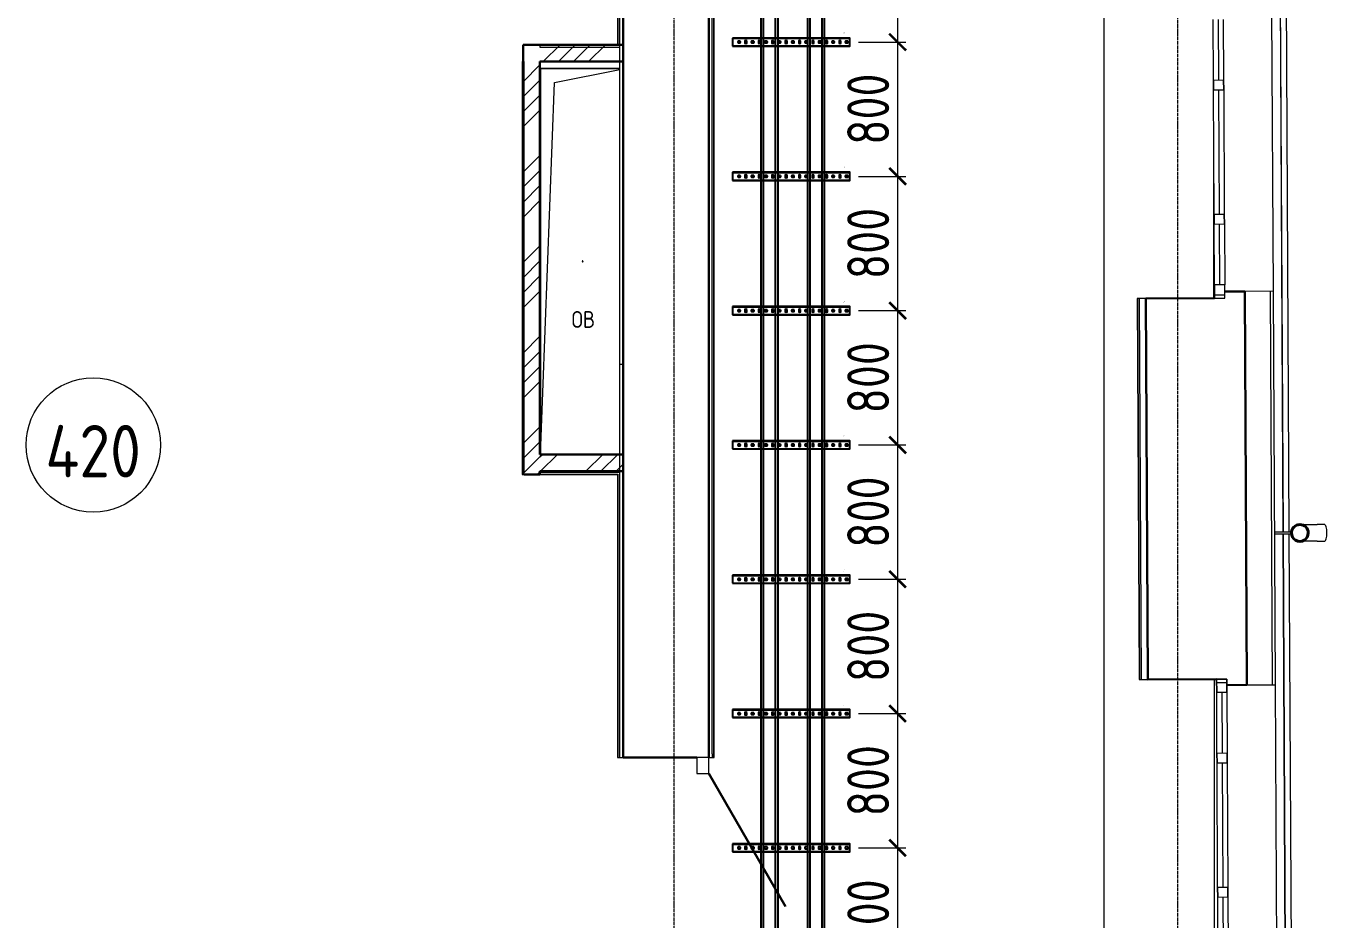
# Model space of a CAD drawing. Header units: millimetres. Extents: x -42533 to 645315, y 3457 to 82611.
# Drawn here: x 412741 to 420488, y 52585 to 57912 of the extents above; entities that cross this region are included whole.
import ezdxf
from ezdxf.enums import TextEntityAlignment as Align

# ---------------------------------------------------------------- set-up
doc = ezdxf.new("R2018")
doc.units = ezdxf.units.MM
doc.linetypes.add('ADSK_Линия сетки', pattern=[25, 20, -2.5, 0, -2.5])
for name, color, linetype in [('00_00_потолок_Панели из стали', 7, 'Continuous'), ('ЭОМ_Лотки авар.', 1, 'Continuous'), ('ЭОМ_Лотки рабочие', 5, 'Continuous')]:
    doc.layers.add(name, color=color, linetype=linetype)
for name, color, linetype, lineweight in [('_ Окна', 7, 'Continuous', 9), ('Аннотация', 7, 'Continuous', 18), ('Двери', 7, 'Continuous', 9), ('Обобщенные модели', 7, 'Continuous', 18), ('Окна', 7, 'Continuous', 9), ('Оси', 253, 'Continuous', 9), ('Перекрытие', 7, 'Continuous', 18), ('Стены наружные', 7, 'Continuous', 18), ('Стены несущие', 7, 'Continuous', 30), ('Стены отделка', 7, 'Continuous', 30), ('Стены штриховка', 7, 'Continuous', 9), ('ШТРИХОВКА', 252, 'Continuous', 15)]:
    doc.layers.add(name, color=color, linetype=linetype, lineweight=lineweight)
doc.layers.add('Линии', color=7, linetype='Continuous', lineweight=9, true_color=0x00a600)
doc.styles.add('GOST Common', font='GOST_Common.ttf', dxfattribs={"width": 0.9, "height": 350})
doc.styles.add('GOST Common_4', font='GOST_Common.ttf', dxfattribs={"width": 0.9, "height": 200})
doc.styles.get("Standard").update_dxf_attribs({"font": 'arial.ttf'})
doc.styles.add('М2', font='isocpeur.ttf', dxfattribs={"width": 0.8})
doc.dimstyles.new('М2-100', dxfattribs={"dimtxt": 250, "dimasz": 100, "dimexe": 50, "dimexo": 50, "dimgap": 50, "dimtad": 1, "dimdec": 0, "dimzin": 1, "dimtxsty": 'М2', "dimblk": 'ARCHTICK', "dimcen": 2.5, "dimdle": 50, "dimclre": 256, "dimclrt": 256, "dimadec": 0, "dimazin": 0, "dimtfac": 1, "dimtdec": 0, "dimtix": 1, "dimtmove": 1, "dimatfit": 3, "dimldrblk": 'NONE', "dimfxl": 1, "dimtolj": 1, "dimlwd": 9, "dimlwe": 9, "dimarcsym": 1})
pattern_1 = [(45, (591.94, 243.9), (-269.4077, 269.4077), []), (45, (681.74, 243.9), (-269.4077, 269.4077), []), (45, (771.54, 243.9), (-269.4077, 269.4077), []), (45, (861.35, 243.9), (-269.4077, 269.4077), [])]

# ---------------------------------------------------------------- blocks, each defined once
blk = doc.blocks.new('План 4 этажа')
at = {"layer": 'Стены штриховка', "lineweight": 9}
h = blk.add_hatch(dxfattribs=at)
h.set_pattern_fill('ANSI34', color=8, scale=20)
h.set_pattern_definition(pattern_1)
h.paths.add_polyline_path([(-293.061, 31384.283), (181.939, 31384.283), (181.939, 31469.283), (172.822, 31478.4), (181.939, 31480.242), (181.939, 31484.283), (-393.061, 31484.283), (-393.061, 31384.283), (-387.061, 31384.283)])
h = blk.add_hatch(dxfattribs=at)
h.set_pattern_fill('ANSI34', color=8, scale=20)
h.set_pattern_definition(pattern_1)
h.paths.add_polyline_path([(-387.061, 28923.22), (-293.061, 28923.22), (-293.061, 31384.283), (-393.061, 31384.283), (-393.061, 28935.22), (-387.061, 28941.729), (-387.061, 28925.22)])
h = blk.add_hatch(dxfattribs=at)
h.set_pattern_fill('ANSI34', color=8, scale=20)
h.set_pattern_definition(pattern_1)
h.paths.add_polyline_path([(201.939, 28943.699), (201.939, 29043.699), (-293.061, 29043.699), (-293.061, 28943.699), (86.658, 28943.699)])
at = {"layer": '_ Окна', "color": 8}
for p, q in [((3746.42, 31634.419), (3748.25, 31274.424)), ((3748.555, 31214.424), (3752.316, 30474.434)), ((3752.621, 30414.435), (3754.451, 30054.439)), ((3724.756, 29994.288), (3784.756, 29994.593)), ((3736.498, 27684.312), (3796.497, 27684.617)), ((3766.802, 27624.466), (3768.632, 27264.47)), ((3768.937, 27204.471), (3772.698, 26464.481)), ((3773.003, 26404.481), (3774.833, 26044.486))]:
    blk.add_line(p, q, dxfattribs=at)
at = {"layer": '_ Окна', "color": 8, "lineweight": 18}
for p, q in [((3718.25, 31274.271), (3778.25, 31274.576)), ((3718.555, 31214.272), (3718.25, 31274.271)), ((3778.25, 31274.576), (3778.555, 31214.577)), ((3778.555, 31214.577), (3718.555, 31214.272)), ((3722.317, 30474.282), (3782.316, 30474.587)), ((3722.622, 30414.282), (3722.317, 30474.282)), ((3782.316, 30474.587), (3782.621, 30414.587)), ((3782.621, 30414.587), (3722.622, 30414.282)), ((3784.451, 30054.592), (3724.451, 30054.287)), ((3724.451, 30054.287), (3724.858, 29974.288)), ((3784.857, 29974.593), (3784.451, 30054.592)), ((3724.858, 29974.288), (3784.857, 29974.593)), ((3736.396, 27704.312), (3796.395, 27704.617)), ((3736.803, 27624.313), (3736.396, 27704.312)), ((3796.395, 27704.617), (3796.802, 27624.618)), ((3796.802, 27624.618), (3736.803, 27624.313)), ((3738.632, 27264.318), (3798.632, 27264.623)), ((3738.937, 27204.319), (3738.632, 27264.318)), ((3798.937, 27204.624), (3738.937, 27204.319)), ((3798.632, 27264.623), (3798.937, 27204.624)), ((3742.699, 26464.328), (3802.698, 26464.633)), ((3743.004, 26404.329), (3742.699, 26464.328)), ((3802.698, 26464.633), (3803.003, 26404.634)), ((3803.003, 26404.634), (3743.004, 26404.329))]:
    blk.add_line(p, q, dxfattribs=at)
at = {"layer": 'Двери', "color": 8}
for p, q in [((711.939, 27237.902), (641.939, 27237.902)), ((641.939, 27237.902), (641.939, 27142.902)), ((711.939, 27142.902), (711.939, 27237.902)), ((641.939, 27142.902), (711.939, 27142.902))]:
    blk.add_line(p, q, dxfattribs=at)
at = {"layer": 'Двери', "color": 8, "lineweight": 30}
blk.add_line((711.939, 27142.902), (1169.439, 26350.489), dxfattribs=at)
at = {"layer": 'Линии', "color": 8}
blk.add_circle((-2952.995, 29099.783), 400, dxfattribs=at)
at = {"layer": 'Обобщенные модели', "color": 8}
for p, q in [((-288.495, 29043.699), (-288.495, 31343.699)), ((-288.495, 31343.699), (181.939, 31343.699)), ((181.939, 31343.699), (-288.495, 31343.699)), ((-288.495, 31343.699), (-288.495, 29043.699)), ((-205.162, 31260.365), (181.939, 31337.785)), ((-288.495, 29043.699), (-205.162, 31260.365)), ((4377.869, 28626.333), (4335.366, 28626.117)), ((4181.09, 28580.332), (4081.95, 28579.828)), ((4082.001, 28569.828), (4181.141, 28570.332)), ((4335.874, 28526.118), (4378.378, 28526.334))]:
    blk.add_line(p, q, dxfattribs=at)
at = {"layer": 'Обобщенные модели', "color": 8, "flags": 128}
for points in [[(4244.736, 28625.656), (4246.007, 28625.663), (4248.67, 28625.676), (4251.547, 28625.691), (4254.631, 28625.706), (4257.919, 28625.723), (4261.405, 28625.741), (4265.083, 28625.76), (4268.948, 28625.779), (4272.994, 28625.8), (4277.213, 28625.821), (4281.6, 28625.843), (4286.146, 28625.867), (4290.846, 28625.89), (4295.691, 28625.915), (4300.673, 28625.94), (4305.786, 28625.966), (4311.019, 28625.993), (4316.366, 28626.02), (4321.818, 28626.048), (4327.365, 28626.076), (4332.999, 28626.105), (4335.366, 28626.117)], [(4335.874, 28526.118), (4330.206, 28526.089), (4324.622, 28526.061), (4319.13, 28526.033), (4313.738, 28526.006), (4308.457, 28525.979), (4303.293, 28525.952), (4298.255, 28525.927), (4293.352, 28525.902), (4288.591, 28525.878), (4283.98, 28525.854), (4279.526, 28525.832), (4275.236, 28525.81), (4271.118, 28525.789), (4267.177, 28525.769), (4263.42, 28525.75), (4259.853, 28525.732), (4256.483, 28525.715), (4253.313, 28525.698), (4250.349, 28525.683), (4247.597, 28525.669), (4245.245, 28525.657)]]:
    blk.add_lwpolyline(points, dxfattribs=at)
at = {"layer": 'Обобщенные модели', "color": 8}
for centre, radius, start, end in [((-38.495, 30193.699), 2.5, 0, 180), ((-38.495, 30193.699), 2.5, 180, 0), ((-38.495, 30193.699), 2.5, 60, 165), ((-38.495, 30193.699), 2.5, 195, 270), ((-38.495, 30193.699), 2.5, 300, 0), ((4231.974, 28575.591), 52, 0.2912255, 180.2912255), ((4231.974, 28575.591), 52, 180.2912255, 0.2912255)]:
    blk.add_arc(centre, radius, start, end, dxfattribs=at)
at = {"layer": 'Обобщенные модели', "color": 8, "lineweight": 40}
for start, end in [(0.2912255, 180.2912255), (180.2912255, 0.2912255)]:
    blk.add_arc((4231.974, 28575.591), 50, start, end, dxfattribs=at)
at = {"layer": 'Обобщенные модели', "color": 8}
for start_param, end_param in [(4.71238898, 6.28318531), (3.14159265, 4.71238898)]:
    blk.add_ellipse((4378.124, 28576.333), major_axis=(-0.254, 49.999), ratio=0.30901699, start_param=start_param, end_param=end_param, dxfattribs=at)
at = {"layer": 'Окна', "color": 8}
for p, q in [((3718.25, 31274.271), (3716.42, 31634.267)), ((3776.42, 31634.572), (3778.25, 31274.576)), ((3718.25, 31274.271), (3718.555, 31214.272)), ((3778.555, 31214.577), (3778.25, 31274.576)), ((3722.317, 30474.282), (3718.555, 31214.272)), ((3778.555, 31214.577), (3782.316, 30474.587)), ((3722.317, 30474.282), (3722.622, 30414.282)), ((3782.621, 30414.587), (3782.316, 30474.587)), ((3724.451, 30054.287), (3722.622, 30414.282)), ((3782.621, 30414.587), (3784.451, 30054.592)), ((3724.451, 30054.287), (3724.858, 29974.288)), ((3784.857, 29974.593), (3784.451, 30054.592)), ((3724.858, 29974.288), (3784.857, 29974.593)), ((3796.395, 27704.617), (3736.396, 27704.312)), ((3736.396, 27704.312), (3736.803, 27624.313)), ((3796.802, 27624.618), (3796.395, 27704.617)), ((3738.632, 27264.318), (3736.803, 27624.313)), ((3796.802, 27624.618), (3798.632, 27264.623)), ((3738.632, 27264.318), (3738.937, 27204.319)), ((3742.699, 26464.328), (3738.937, 27204.319)), ((3798.937, 27204.624), (3798.632, 27264.623)), ((3798.937, 27204.624), (3802.698, 26464.633)), ((3742.699, 26464.328), (3743.004, 26404.329)), ((3803.003, 26404.634), (3802.698, 26464.633)), ((3744.834, 26044.334), (3743.004, 26404.329)), ((3803.003, 26404.634), (3804.833, 26044.639))]:
    blk.add_line(p, q, dxfattribs=at)
at = {"layer": 'Оси', "color": 8, "linetype": 'ADSK_Линия сетки'}
for p, q in [((506.505, -3353.101), (506.505, 43685.833)), ((3506.505, -3353.101), (3506.505, 43685.833))]:
    blk.add_line(p, q, dxfattribs=at)
at = {"layer": 'Перекрытие', "color": 8}
for p, q in [((3064.702, 35984.849), (3064.702, 20773.605)), ((3720.778, 29974.267), (3720.778, 30777.038)), ((3280.778, 29972.031), (3280.778, 29974.165)), ((3280.778, 29974.165), (3700.636, 29974.165)), ((3723.131, 27703.58), (3592.278, 27703.58)), ((3723.131, 25964.222), (3723.131, 27703.58))]:
    blk.add_line(p, q, dxfattribs=at)
at = {"layer": 'Стены наружные', "color": 8}
for p, q in [((4057.004, 43324.886), (4131.952, 28579.733)), ((4132.15, 28579.735), (4057.592, 43324.887)), ((4092.592, 43324.94), (4167.149, 28580.038)), ((4074.65, 30016.066), (4066.213, 31676.045)), ((4131.999, 28570.431), (4170.343, 21026.681)), ((4170.111, 21072.257), (4132.197, 28570.431)), ((4167.197, 28570.484), (4205.11, 21072.434)), ((4095.032, 26006.113), (4086.569, 27671.092))]:
    blk.add_line(p, q, dxfattribs=at)
at = {"layer": 'Стены несущие', "color": 8}
for p, q in [((201.939, 27237.902), (201.939, 36730.717)), ((711.939, 27237.902), (711.939, 36726.239)), ((201.939, 31484.283), (-393.061, 31484.283)), ((-393.061, 31484.283), (-393.061, 28935.22)), ((-393.061, 31384.283), (-387.061, 31384.283)), ((-293.061, 31384.283), (201.939, 31384.283)), ((-293.061, 29043.699), (-293.061, 31384.283)), ((3904.652, 30015.202), (3784.654, 30014.592)), ((3916.572, 27670.228), (3904.652, 30015.202)), ((3724.858, 29974.288), (3314.863, 29972.204)), ((3314.863, 29972.204), (3326.401, 27702.228)), ((201.939, 29043.699), (-293.061, 29043.699)), ((-393.061, 28935.22), (-387.061, 28935.22)), ((-387.061, 28923.22), (-293.061, 28923.22)), ((-293.061, 28923.22), (-293.061, 28943.699)), ((-293.061, 28943.699), (201.939, 28943.699)), ((3326.401, 27702.228), (3736.396, 27704.312)), ((3796.573, 27669.618), (3916.572, 27670.228)), ((201.939, 27237.902), (641.939, 27237.902))]:
    blk.add_line(p, q, dxfattribs=at)
at = {"layer": 'Стены отделка', "color": 8, "lineweight": 9}
for p, q in [((169.939, 36679.644), (169.939, 31481.283)), ((181.939, 28923.22), (181.939, 36679.644)), ((743.939, 27237.902), (743.939, 36673.956)), ((169.939, 31481.283), (-293.061, 31481.283)), ((-293.061, 31481.283), (-293.061, 31469.283)), ((-293.061, 31469.283), (181.939, 31469.283)), ((-393.061, 31384.283), (-399.061, 31384.283)), ((-399.061, 31384.283), (-399.061, 28925.22)), ((-387.061, 28935.22), (-387.061, 31384.283)), ((4074.65, 30016.066), (3904.652, 30015.202)), ((4086.569, 27671.092), (4074.65, 30016.066)), ((3314.863, 29972.204), (3262.864, 29971.94)), ((3262.864, 29971.94), (3274.402, 27701.964)), ((201.939, 29578.902), (181.939, 29578.902)), ((-397.061, 28923.22), (-387.061, 28923.22)), ((181.939, 28935.22), (-293.061, 28935.22)), ((-293.061, 28923.22), (169.939, 28923.22)), ((169.939, 28923.22), (169.939, 27237.902)), ((3274.402, 27701.964), (3326.401, 27702.228)), ((3916.572, 27670.228), (4086.569, 27671.092)), ((169.939, 27237.902), (201.939, 27237.902)), ((181.939, 27237.902), (181.939, 27258.902)), ((711.939, 27237.902), (743.939, 27237.902)), ((731.939, 27258.902), (731.939, 27237.902))]:
    blk.add_line(p, q, dxfattribs=at)
at = {"layer": 'Стены штриховка', "color": 8}
for p, q in [((171.939, 36679.644), (171.939, 31479.283)), ((731.939, 27258.902), (731.939, 36674.061)), ((741.939, 27237.902), (741.939, 36675.973)), ((171.939, 31479.283), (-293.061, 31479.283)), ((-397.061, 31384.283), (-397.061, 28923.22)), ((4054.65, 30015.965), (4066.57, 27670.99)), ((3264.864, 29971.95), (3276.402, 27701.974)), ((3274.864, 29972.001), (3286.402, 27702.025)), ((-399.061, 28925.22), (-399.061, 28923.22)), ((-387.061, 28925.22), (-399.061, 28925.22)), ((-399.061, 28923.22), (-397.061, 28923.22)), ((-293.061, 28925.22), (171.939, 28925.22)), ((171.939, 28925.22), (171.939, 27237.902)), ((181.939, 27258.902), (181.939, 28923.22))]:
    blk.add_line(p, q, dxfattribs=at)
at = {"layer": 'Аннотация', "color": 8, "lineweight": 9, "line_spacing_factor": 1.022766}
for s, insert, char_height, width, attachment_point, style in [('\\pxt3.6,7.2,10.8,14.4,18,21.6,25.2,28.8,32.4,36,39.6,43.2,46.8,50.4,54,57.6,61.2,64.8,68.4,72,75.6,79.2,82.8,86.4,90,93.6,97.2,100.8,104.4,108,111.6,115.2;{ОВ}', (-104.243, 29897.577), 100, 156.348, 1, 'GOST Common_4'), ('420', (-2952.995, 29062.835), 312.5, 520.21112, 5, 'GOST Common')]:
    blk.add_mtext(s, dxfattribs=dict(at, insert=insert, char_height=char_height, width=width, attachment_point=attachment_point, style=style))
blk = doc.blocks.new('*U1173')
at = {"color": 0, "linetype": 'Continuous', "lineweight": 25}
for p, q in [((-35.8, -16993.8), (-35.8, -5)), ((35.8, -16993.8), (35.8, -5))]:
    blk.add_line(p, q, dxfattribs=at)
blk.add_lwpolyline([(50.8, -16993.8), (50.8, 0), (-50.8, 0), (-50.8, -16993.8)], close=True, dxfattribs=at)
at = {"color": 0, "flags": 9}
for tag, p in [('АРТИКУЛ', (-59.7, -11.8)), ('НАИМЕНОВАНИЕ', (-59.1, -7)), ('ПРИМЕЧАНИЕ', (-58.8, -17.3))]:
    blk.add_attdef(tag, text='', height=2.5, dxfattribs=at).set_placement(p, align=Align.TOP_LEFT)
at = {"color": 0, "lineweight": 30, "flags": 104}
for tag, p in [('ВЫСОТА', (-59.6, -20.9)), ('ДЛИНА', (-59.5, -36.1)), ('ТОЛЩИНА', (-59, -31)), ('ШИРИНА', (-58.9, -25.1))]:
    blk.add_attdef(tag, text='', height=2.5, dxfattribs=at).set_placement(p, align=Align.TOP_LEFT)
blk = doc.blocks.new('*U1175')
at = {"color": 0, "linetype": 'Continuous', "lineweight": 25}
for p, q in [((-35.8, -16515.1), (-35.8, -5)), ((35.8, -16515.1), (35.8, -5))]:
    blk.add_line(p, q, dxfattribs=at)
blk.add_lwpolyline([(50.8, -16515.1), (50.8, 0), (-50.8, 0), (-50.8, -16515.1)], close=True, dxfattribs=at)
at = {"color": 0, "flags": 9}
for tag, p in [('АРТИКУЛ', (-59.7, -11.8)), ('НАИМЕНОВАНИЕ', (-59.1, -7)), ('ПРИМЕЧАНИЕ', (-58.8, -17.3))]:
    blk.add_attdef(tag, text='', height=2.5, dxfattribs=at).set_placement(p, align=Align.TOP_LEFT)
at = {"color": 0, "lineweight": 30, "flags": 104}
for tag, p in [('ВЫСОТА', (-59.6, -20.9)), ('ДЛИНА', (-59.5, -36.1)), ('ТОЛЩИНА', (-59, -31)), ('ШИРИНА', (-58.9, -25.1))]:
    blk.add_attdef(tag, text='', height=2.5, dxfattribs=at).set_placement(p, align=Align.TOP_LEFT)
blk = doc.blocks.new('*U45')
at = {"color": 0, "linetype": 'ByBlock', "lineweight": -2}
for points in [[(24, -700), (24, 0), (-24, 0), (-24, -700)], [(-22.5, -700), (-22.5, 0)], [(22.5, -700), (22.5, 0)], [(-24, -700), (24, -700)]]:
    blk.add_lwpolyline(points, dxfattribs=at)
at = {"color": 254, "transparency": 33554483}
blk.add_lwpolyline([(0, 0.7), (0, -2.2)], dxfattribs=at)
at = {"color": 0, "linetype": 'ByBlock', "lineweight": -2}
for points in [[(-6.7, -54.8, 0.345739), (-6.7, -65.2), (6.7, -65.2, 0.345739), (6.7, -54.8)], [(-5.2, -13.3), (-5.2, -26.7, 0.345739), (5.2, -26.7), (5.2, -13.3, 0.345739)], [(-6.7, -134.8, 0.345739), (-6.7, -145.2), (6.7, -145.2, 0.345739), (6.7, -134.8)], [(-5.2, -93.3), (-5.2, -106.7, 0.345739), (5.2, -106.7), (5.2, -93.3, 0.345739)], [(-6.7, -214.8, 0.345739), (-6.7, -225.2), (6.7, -225.2, 0.345739), (6.7, -214.8)], [(-5.2, -173.3), (-5.2, -186.7, 0.345739), (5.2, -186.7), (5.2, -173.3, 0.345739)], [(-6.7, -294.8, 0.345739), (-6.7, -305.2), (6.7, -305.2, 0.345739), (6.7, -294.8)], [(-5.2, -253.3), (-5.2, -266.7, 0.345739), (5.2, -266.7), (5.2, -253.3, 0.345739)], [(-6.7, -374.8, 0.345739), (-6.7, -385.2), (6.7, -385.2, 0.345739), (6.7, -374.8)], [(-5.2, -333.3), (-5.2, -346.7, 0.345739), (5.2, -346.7), (5.2, -333.3, 0.345739)], [(-6.7, -454.8, 0.345739), (-6.7, -465.2), (6.7, -465.2, 0.345739), (6.7, -454.8)], [(-5.2, -413.3), (-5.2, -426.7, 0.345739), (5.2, -426.7), (5.2, -413.3, 0.345739)], [(-6.7, -534.8, 0.345739), (-6.7, -545.2), (6.7, -545.2, 0.345739), (6.7, -534.8)], [(-5.2, -493.3), (-5.2, -506.7, 0.345739), (5.2, -506.7), (5.2, -493.3, 0.345739)], [(-6.7, -614.8, 0.345739), (-6.7, -625.2), (6.7, -625.2, 0.345739), (6.7, -614.8)], [(-5.2, -573.3), (-5.2, -586.7, 0.345739), (5.2, -586.7), (5.2, -573.3, 0.345739)], [(-5.2, -653.3), (-5.2, -666.7, 0.345739), (5.2, -666.7), (5.2, -653.3, 0.345739)]]:
    blk.add_lwpolyline(points, format="xyb", close=True, dxfattribs=at)
at = {"flags": 9}
for tag, p in [('АРТИКУЛ', (-58.9, -24.5)), ('ПРИМЕЧАНИЕ', (-58.3, -30.8)), ('НАИМЕНОВАНИЕ', (-58.2, -19.4))]:
    blk.add_attdef(tag, p, '', height=2.5, dxfattribs=at)
at = {"lineweight": 30, "flags": 104}
blk.add_attdef('ДЛИНА', text='', height=2.5, dxfattribs=at).set_placement((-57.7, -34.6), align=Align.TOP_LEFT)
blk = doc.blocks.new('_ArchTick')
at = {"color": 0, "linetype": 'ByBlock', "lineweight": 70, "const_width": 0.15}
blk.add_lwpolyline([(-0.5, -0.5), (0.5, 0.5)], dxfattribs=at)
blk = doc.blocks.new('*D1731')
at = {"layer": '00_00_потолок_Панели из стали', "color": 0, "lineweight": 9, "transparency": 16777216}
blk.add_line((417931.1, 58666.5), (417931.1, 57766.3), dxfattribs=at)
at = {"layer": '00_00_потолок_Панели из стали', "lineweight": 9, "transparency": 16777216}
for p, q in [((417775.4, 58616.5), (417981.1, 58616.5)), ((417697.6, 57816.3), (417981.1, 57816.3))]:
    blk.add_line(p, q, dxfattribs=at)
at = {"layer": 'Defpoints', "color": 0, "transparency": 16777216}
for p in [(417725.4, 58616.5), (417647.6, 57816.3), (417931.1, 57816.3)]:
    blk.add_point(p, dxfattribs=at)
at = {"layer": '00_00_потолок_Панели из стали', "color": 0, "lineweight": 9, "transparency": 16777216, "xscale": 100, "yscale": 100, "zscale": 100}
for p, rotation in [((417931.1, 58616.5), 90), ((417931.1, 57816.3), 270)]:
    blk.add_blockref('_ArchTick', p, dxfattribs=dict(at, rotation=rotation))
at = {"layer": '00_00_потолок_Панели из стали', "transparency": 16777216, "insert": (417756.1, 58216.4), "char_height": 250, "attachment_point": 5, "rotation": 90, "style": 'М2'}
blk.add_mtext('\\A1;800', dxfattribs=at)
blk = doc.blocks.new('_None')
blk = doc.blocks.new('*D1732')
at = {"layer": '00_00_потолок_Панели из стали', "lineweight": 9, "transparency": 16777216}
for p, q in [((417775.4, 57816.3), (417981.1, 57816.3)), ((417697.6, 57016.1), (417981.1, 57016.1))]:
    blk.add_line(p, q, dxfattribs=at)
at = {"layer": '00_00_потолок_Панели из стали', "color": 0, "lineweight": 9, "transparency": 16777216}
blk.add_line((417931.1, 57866.3), (417931.1, 56966.1), dxfattribs=at)
at = {"layer": 'Defpoints', "color": 0, "transparency": 16777216}
for p in [(417725.4, 57816.3), (417647.6, 57016.1), (417931.1, 57016.1)]:
    blk.add_point(p, dxfattribs=at)
at = {"layer": '00_00_потолок_Панели из стали', "color": 0, "lineweight": 9, "transparency": 16777216, "xscale": 100, "yscale": 100, "zscale": 100}
for p, rotation in [((417931.1, 57816.3), 90), ((417931.1, 57016.1), 270)]:
    blk.add_blockref('_ArchTick', p, dxfattribs=dict(at, rotation=rotation))
at = {"layer": '00_00_потолок_Панели из стали', "transparency": 16777216, "insert": (417756.1, 57416.2), "char_height": 250, "attachment_point": 5, "rotation": 90, "style": 'М2'}
blk.add_mtext('\\A1;800', dxfattribs=at)
blk = doc.blocks.new('*D1733')
at = {"layer": '00_00_потолок_Панели из стали', "lineweight": 9, "transparency": 16777216}
for p, q in [((417775.4, 57016.1), (417981.1, 57016.1)), ((417697.6, 56215.9), (417981.1, 56215.9))]:
    blk.add_line(p, q, dxfattribs=at)
at = {"layer": '00_00_потолок_Панели из стали', "color": 0, "lineweight": 9, "transparency": 16777216}
blk.add_line((417931.1, 57066.1), (417931.1, 56165.9), dxfattribs=at)
at = {"layer": 'Defpoints', "color": 0, "transparency": 16777216}
for p in [(417725.4, 57016.1), (417647.6, 56215.9), (417931.1, 56215.9)]:
    blk.add_point(p, dxfattribs=at)
at = {"layer": '00_00_потолок_Панели из стали', "color": 0, "lineweight": 9, "transparency": 16777216, "xscale": 100, "yscale": 100, "zscale": 100}
for p, rotation in [((417931.1, 57016.1), 90), ((417931.1, 56215.9), 270)]:
    blk.add_blockref('_ArchTick', p, dxfattribs=dict(at, rotation=rotation))
at = {"layer": '00_00_потолок_Панели из стали', "transparency": 16777216, "insert": (417756.1, 56616), "char_height": 250, "attachment_point": 5, "rotation": 90, "style": 'М2'}
blk.add_mtext('\\A1;800', dxfattribs=at)
blk = doc.blocks.new('*D1734')
at = {"layer": '00_00_потолок_Панели из стали', "color": 0, "lineweight": 9, "transparency": 16777216}
blk.add_line((417931.1, 56265.9), (417931.1, 55365.7), dxfattribs=at)
at = {"layer": '00_00_потолок_Панели из стали', "lineweight": 9, "transparency": 16777216}
for p, q in [((417775.4, 56215.9), (417981.1, 56215.9)), ((417697.6, 55415.7), (417981.1, 55415.7))]:
    blk.add_line(p, q, dxfattribs=at)
at = {"layer": 'Defpoints', "color": 0, "transparency": 16777216}
for p in [(417725.4, 56215.9), (417647.6, 55415.7), (417931.1, 55415.7)]:
    blk.add_point(p, dxfattribs=at)
at = {"layer": '00_00_потолок_Панели из стали', "color": 0, "lineweight": 9, "transparency": 16777216, "xscale": 100, "yscale": 100, "zscale": 100}
for p, rotation in [((417931.1, 56215.9), 90), ((417931.1, 55415.7), 270)]:
    blk.add_blockref('_ArchTick', p, dxfattribs=dict(at, rotation=rotation))
at = {"layer": '00_00_потолок_Панели из стали', "transparency": 16777216, "insert": (417756.1, 55815.8), "char_height": 250, "attachment_point": 5, "rotation": 90, "style": 'М2'}
blk.add_mtext('\\A1;800', dxfattribs=at)
blk = doc.blocks.new('*D1770')
at = {"layer": '00_00_потолок_Панели из стали', "lineweight": 9, "transparency": 16777216}
for p, q in [((417775.4, 55415.7), (417981.1, 55415.7)), ((417697.6, 54615.5), (417981.1, 54615.5))]:
    blk.add_line(p, q, dxfattribs=at)
at = {"layer": '00_00_потолок_Панели из стали', "color": 0, "lineweight": 9, "transparency": 16777216}
blk.add_line((417931.1, 55465.7), (417931.1, 54565.5), dxfattribs=at)
at = {"layer": 'Defpoints', "color": 0, "transparency": 16777216}
for p in [(417725.4, 55415.7), (417647.6, 54615.5), (417931.1, 54615.5)]:
    blk.add_point(p, dxfattribs=at)
at = {"layer": '00_00_потолок_Панели из стали', "color": 0, "lineweight": 9, "transparency": 16777216, "xscale": 100, "yscale": 100, "zscale": 100}
for p, rotation in [((417931.1, 55415.7), 90), ((417931.1, 54615.5), 270)]:
    blk.add_blockref('_ArchTick', p, dxfattribs=dict(at, rotation=rotation))
at = {"layer": '00_00_потолок_Панели из стали', "transparency": 16777216, "insert": (417756.1, 55015.6), "char_height": 250, "attachment_point": 5, "rotation": 90, "style": 'М2'}
blk.add_mtext('\\A1;800', dxfattribs=at)
blk = doc.blocks.new('*D1771')
at = {"layer": '00_00_потолок_Панели из стали', "lineweight": 9, "transparency": 16777216}
for p, q in [((417775.4, 54615.5), (417981.1, 54615.5)), ((417697.6, 53815.3), (417981.1, 53815.3))]:
    blk.add_line(p, q, dxfattribs=at)
at = {"layer": '00_00_потолок_Панели из стали', "color": 0, "lineweight": 9, "transparency": 16777216}
blk.add_line((417931.1, 54665.5), (417931.1, 53765.3), dxfattribs=at)
at = {"layer": 'Defpoints', "color": 0, "transparency": 16777216}
for p in [(417725.4, 54615.5), (417647.6, 53815.3), (417931.1, 53815.3)]:
    blk.add_point(p, dxfattribs=at)
at = {"layer": '00_00_потолок_Панели из стали', "color": 0, "lineweight": 9, "transparency": 16777216, "xscale": 100, "yscale": 100, "zscale": 100}
for p, rotation in [((417931.1, 54615.5), 90), ((417931.1, 53815.3), 270)]:
    blk.add_blockref('_ArchTick', p, dxfattribs=dict(at, rotation=rotation))
at = {"layer": '00_00_потолок_Панели из стали', "transparency": 16777216, "insert": (417756.1, 54215.4), "char_height": 250, "attachment_point": 5, "rotation": 90, "style": 'М2'}
blk.add_mtext('\\A1;800', dxfattribs=at)
blk = doc.blocks.new('*D1772')
at = {"layer": '00_00_потолок_Панели из стали', "color": 0, "lineweight": 9, "transparency": 16777216}
blk.add_line((417931.1, 53865.3), (417931.1, 52965), dxfattribs=at)
at = {"layer": '00_00_потолок_Панели из стали', "lineweight": 9, "transparency": 16777216}
for p, q in [((417698.3, 53815.3), (417981.1, 53815.3)), ((417697.6, 53015), (417981.1, 53015))]:
    blk.add_line(p, q, dxfattribs=at)
at = {"layer": 'Defpoints', "color": 0, "transparency": 16777216}
for p in [(417648.3, 53815.3), (417647.6, 53015), (417931.1, 53015)]:
    blk.add_point(p, dxfattribs=at)
at = {"layer": '00_00_потолок_Панели из стали', "color": 0, "lineweight": 9, "transparency": 16777216, "xscale": 100, "yscale": 100, "zscale": 100}
for p, rotation in [((417931.1, 53815.3), 90), ((417931.1, 53015), 270)]:
    blk.add_blockref('_ArchTick', p, dxfattribs=dict(at, rotation=rotation))
at = {"layer": '00_00_потолок_Панели из стали', "transparency": 16777216, "insert": (417756.1, 53415.1), "char_height": 250, "attachment_point": 5, "rotation": 90, "style": 'М2'}
blk.add_mtext('\\A1;800', dxfattribs=at)
blk = doc.blocks.new('*D1776')
at = {"layer": '00_00_потолок_Панели из стали', "color": 0, "lineweight": 9, "transparency": 16777216}
blk.add_line((417931.1, 53065), (417931.1, 52164.8), dxfattribs=at)
at = {"layer": '00_00_потолок_Панели из стали', "lineweight": 9, "transparency": 16777216}
for p, q in [((417698.3, 53015), (417981.1, 53015)), ((417697.6, 52214.8), (417981.1, 52214.8))]:
    blk.add_line(p, q, dxfattribs=at)
at = {"layer": 'Defpoints', "color": 0, "transparency": 16777216}
for p in [(417648.3, 53015), (417647.6, 52214.8), (417931.1, 52214.8)]:
    blk.add_point(p, dxfattribs=at)
at = {"layer": '00_00_потолок_Панели из стали', "color": 0, "lineweight": 9, "transparency": 16777216, "xscale": 100, "yscale": 100, "zscale": 100}
for p, rotation in [((417931.1, 53015), 90), ((417931.1, 52214.8), 270)]:
    blk.add_blockref('_ArchTick', p, dxfattribs=dict(at, rotation=rotation))
at = {"layer": '00_00_потолок_Панели из стали', "transparency": 16777216, "insert": (417756.1, 52614.9), "char_height": 250, "attachment_point": 5, "rotation": 90, "style": 'М2'}
blk.add_mtext('\\A1;800', dxfattribs=at)

msp = doc.modelspace()

# ---------------------------------------------------------------- block references
at = {"layer": 'ШТРИХОВКА'}
msp.add_blockref('План 4 этажа', (416094.2, 26315.8), dxfattribs=at)
at = {"layer": 'ЭОМ_Лотки авар.', "color": 1}
msp.add_blockref('*U1175', (417445.6, 62973.4), dxfattribs=at)
at = {"layer": 'ЭОМ_Лотки рабочие'}
msp.add_blockref('*U1173', (417168.5, 62973.4), dxfattribs=at)
ref = msp.add_blockref('*U45', (417647.6, 57816.3), dxfattribs=dict(at, rotation=270))
lines = msp.add_mtext('700 мм', dxfattribs={"layer": '0', "insert": (417613, 57874), "char_height": 2.5, "attachment_point": 1, "rotation": 270})
ref.add_attrib('ДЛИНА', '', (417613, 57874), dxfattribs={"flags": 2}).embed_mtext(lines)
ref = msp.add_blockref('*U45', (417647.6, 57016.1), dxfattribs=dict(at, rotation=270))
lines = msp.add_mtext('700 мм', dxfattribs={"layer": '0', "insert": (417613, 57073.8), "char_height": 2.5, "attachment_point": 1, "rotation": 270})
ref.add_attrib('ДЛИНА', '', (417613, 57073.8), dxfattribs={"flags": 2}).embed_mtext(lines)
ref = msp.add_blockref('*U45', (417647.6, 56215.9), dxfattribs=dict(at, rotation=270))
lines = msp.add_mtext('700 мм', dxfattribs={"layer": '0', "insert": (417613, 56273.6), "char_height": 2.5, "attachment_point": 1, "rotation": 270})
ref.add_attrib('ДЛИНА', '', (417613, 56273.6), dxfattribs={"flags": 2}).embed_mtext(lines)
ref = msp.add_blockref('*U45', (417647.6, 55415.7), dxfattribs=dict(at, rotation=270))
lines = msp.add_mtext('700 мм', dxfattribs={"layer": '0', "insert": (417613, 55473.4), "char_height": 2.5, "attachment_point": 1, "rotation": 270})
ref.add_attrib('ДЛИНА', '', (417613, 55473.4), dxfattribs={"flags": 2}).embed_mtext(lines)
ref = msp.add_blockref('*U45', (417647.6, 54615.5), dxfattribs=dict(at, rotation=270))
lines = msp.add_mtext('700 мм', dxfattribs={"layer": '0', "insert": (417613, 54673.2), "char_height": 2.5, "attachment_point": 1, "rotation": 270})
ref.add_attrib('ДЛИНА', '', (417613, 54673.2), dxfattribs={"flags": 2}).embed_mtext(lines)
ref = msp.add_blockref('*U45', (417647.6, 53815.3), dxfattribs=dict(at, rotation=270))
lines = msp.add_mtext('700 мм', dxfattribs={"layer": '0', "insert": (417613, 53873), "char_height": 2.5, "attachment_point": 1, "rotation": 270})
ref.add_attrib('ДЛИНА', '', (417613, 53873), dxfattribs={"flags": 2}).embed_mtext(lines)
ref = msp.add_blockref('*U45', (417647.6, 53015), dxfattribs=dict(at, rotation=270))
lines = msp.add_mtext('700 мм', dxfattribs={"layer": '0', "insert": (417613, 53072.8), "char_height": 2.5, "attachment_point": 1, "rotation": 270})
ref.add_attrib('ДЛИНА', '', (417613, 53072.8), dxfattribs={"flags": 2}).embed_mtext(lines)

# ---------------------------------------------------------------- dimensions: what is measured, and where the dimension line sits
at = {"layer": '00_00_потолок_Панели из стали'}
for base, p1, p2, picture, middle in [((417931.1, 57816.3), (417725.4, 58616.5), (417647.6, 57816.3), '*D1731', (417756.1, 58216.4)), ((417931.1, 57016.1), (417725.4, 57816.3), (417647.6, 57016.1), '*D1732', (417756.1, 57416.2)), ((417931.1, 56215.9), (417725.4, 57016.1), (417647.6, 56215.9), '*D1733', (417756.1, 56616)), ((417931.1, 55415.7), (417725.4, 56215.9), (417647.6, 55415.7), '*D1734', (417756.1, 55815.8)), ((417931.1, 54615.5), (417725.4, 55415.7), (417647.6, 54615.5), '*D1770', (417756.1, 55015.6)), ((417931.1, 53815.3), (417725.4, 54615.5), (417647.6, 53815.3), '*D1771', (417756.1, 54215.4)), ((417931.1, 53015), (417648.3, 53815.3), (417647.6, 53015), '*D1772', (417756.1, 53415.1)), ((417931.1, 52214.8), (417648.3, 53015), (417647.6, 52214.8), '*D1776', (417756.1, 52614.9))]:
    dim = msp.add_linear_dim(base=base, p1=p1, p2=p2, angle=90, dimstyle='М2-100', dxfattribs=at)
    dim.commit()
    dim.dimension.update_dxf_attribs({"geometry": picture, "text_midpoint": middle})

doc.saveas('drawing.dxf')
